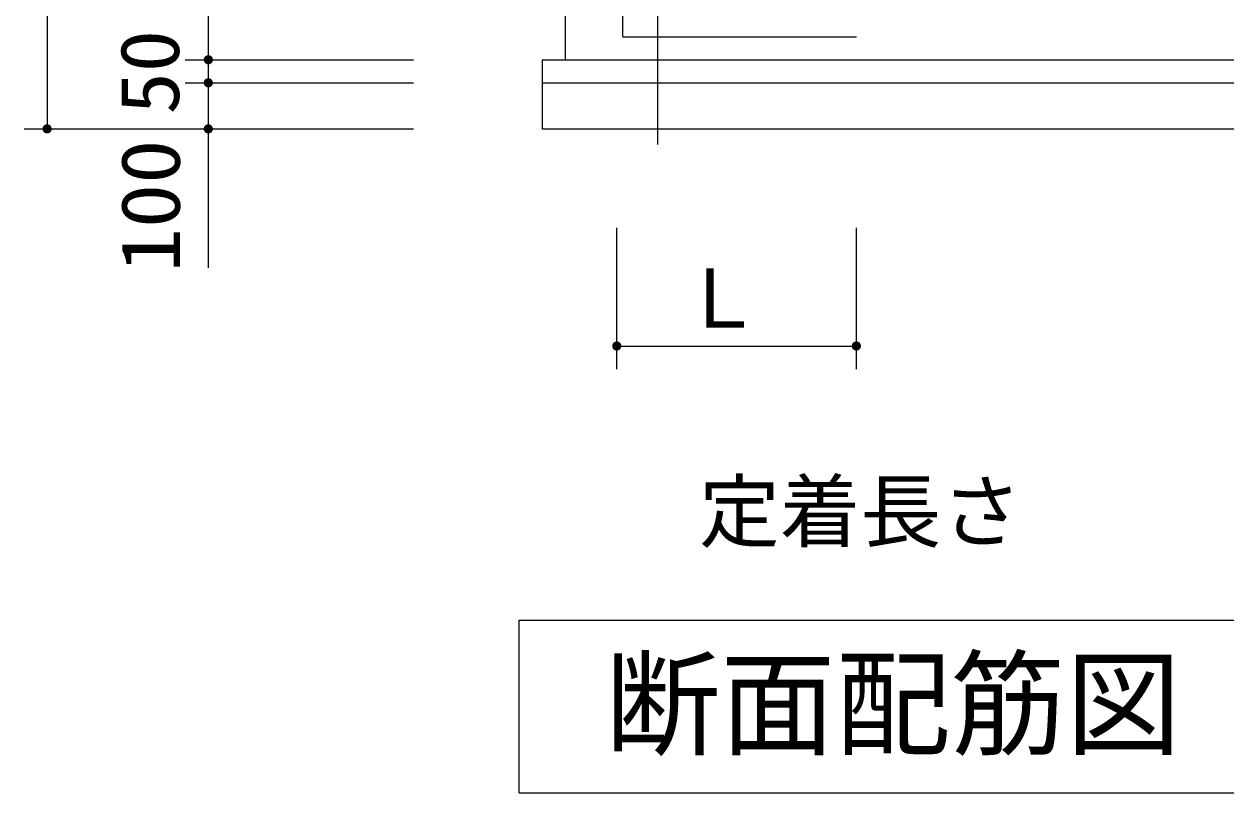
# Model space of a CAD drawing. Units: millimetres, scale not verified. Extents: x -14850 to 14850, y -10500 to 10500.
# Drawn here: x -1262 to 1347, y -1924 to -256 of the extents above; entities that cross this region are included whole.
import ezdxf
from ezdxf.enums import TextEntityAlignment as Align

# ---------------------------------------------------------------- set-up
doc = ezdxf.new("R2010")
doc.units = ezdxf.units.MM
doc.header["$LTSCALE"] = 50
doc.linetypes.add('CHAIN2', pattern=[12, 9, -1, 1, -1])
doc.layers.add('0-2_機器', color=5, linetype='Continuous', lineweight=25)
doc.styles.add('ＭＳ ゴシック', font='')
doc.styles.get('ＭＳ ゴシック').set_extended_font_data('MS Gothic')

msp = doc.modelspace()

# ---------------------------------------------------------------- linework, layer by layer
at = {"layer": '0-2_機器', "color": 2, "linetype": 'CHAIN2'}
msp.add_line((112.68, 2184.16), (112.68, -516.57), dxfattribs=at)
at = {"layer": '0-2_機器', "color": 2}
for p, q in [((-1211.91, 2147.02), (-1211.91, -482.98)), ((-861.91, -132.98), (-861.91, -332.98)), ((-87.32, -132.98), (-87.32, -332.98)), ((-911.91, -332.98), (-416.92, -332.98)), ((-861.91, -332.98), (-861.91, -382.98)), ((-137.32, -332.98), (2962.68, -332.98)), ((-137.32, -332.98), (-137.32, -482.98)), ((-911.91, -382.98), (-416.92, -382.98)), ((-861.91, -382.98), (-861.91, -482.98)), ((-137.32, -382.98), (2962.68, -382.98)), ((-1261.91, -482.98), (-861.91, -482.98)), ((-911.91, -482.98), (-416.92, -482.98)), ((-861.91, -482.98), (-861.91, -784.23)), ((-137.32, -482.98), (2962.68, -482.98)), ((24.63, -1004.1), (24.63, -697.51)), ((544.63, -1004.1), (544.63, -697.51)), ((24.63, -954.1), (544.63, -954.1))]:
    msp.add_line(p, q, dxfattribs=at)
at = {"layer": '0-2_機器', "color": 3}
for p, q in [((37.68, -282.98), (37.68, 2097.02)), ((37.68, -282.98), (544.63, -282.98)), ((-187.33, -1548.79), (3012.68, -1548.79)), ((-187.33, -1923.8), (-187.33, -1548.79)), ((-187.33, -1923.8), (3012.68, -1923.8))]:
    msp.add_line(p, q, dxfattribs=at)
at = {"layer": '0-2_機器'}
for points in [[(-871.89, -332.35), (-861.91, -332.98), (-871.91, -332.98)], [(-871.91, -332.98), (-870, -338.86), (-871.83, -334.24)], [(-871.91, -332.98), (-869.2, -339.83), (-870, -338.86)], [(-861.91, -332.98), (-869.2, -339.83), (-871.91, -332.98)], [(-871.73, -331.11), (-861.91, -332.98), (-871.89, -332.35)], [(-871.83, -334.24), (-870.67, -337.8), (-871.59, -335.47)], [(-871.83, -334.24), (-870, -338.86), (-870.67, -337.8)], [(-871.42, -329.89), (-861.91, -332.98), (-871.73, -331.11)], [(-871.59, -335.47), (-870.67, -337.8), (-871.21, -336.66)], [(-870.96, -328.72), (-861.91, -332.98), (-871.42, -329.89)], [(-870.35, -327.62), (-861.91, -332.98), (-870.96, -328.72)], [(-869.61, -326.61), (-861.91, -332.98), (-870.35, -327.62)], [(-868.75, -325.69), (-861.91, -332.98), (-869.61, -326.61)], [(-861.91, -332.98), (-868.28, -340.69), (-869.2, -339.83)], [(-867.79, -324.89), (-861.91, -332.98), (-868.75, -325.69)], [(-861.91, -332.98), (-867.27, -341.43), (-868.28, -340.69)], [(-866.73, -324.22), (-861.91, -332.98), (-867.79, -324.89)], [(-861.91, -332.98), (-866.17, -342.03), (-867.27, -341.43)], [(-865.59, -323.68), (-861.91, -332.98), (-866.73, -324.22)], [(-861.91, -332.98), (-865, -342.49), (-866.17, -342.03)], [(-864.4, -323.3), (-861.91, -332.98), (-865.59, -323.68)], [(-861.91, -332.98), (-863.78, -342.8), (-865, -342.49)], [(-864.4, -323.3), (-861.91, -322.98), (-861.91, -332.98)], [(-863.16, -323.06), (-861.91, -322.98), (-864.4, -323.3)], [(-861.91, -332.98), (-862.54, -342.96), (-863.78, -342.8)], [(-861.91, -332.98), (-861.91, -342.98), (-862.54, -342.96)], [(-861.91, -322.98), (-851.91, -332.98), (-861.91, -332.98)], [(-861.28, -323), (-851.91, -332.98), (-861.91, -322.98)], [(-861.91, -332.98), (-860.66, -342.9), (-861.91, -342.98)], [(-861.91, -332.98), (-859.42, -342.67), (-860.66, -342.9)], [(-861.91, -332.98), (-858.23, -342.28), (-859.42, -342.67)], [(-851.91, -332.98), (-858.23, -342.28), (-861.91, -332.98)], [(-860.04, -323.16), (-851.91, -332.98), (-861.28, -323)], [(-858.82, -323.47), (-851.91, -332.98), (-860.04, -323.16)], [(-857.65, -323.93), (-851.91, -332.98), (-858.82, -323.47)], [(-851.91, -332.98), (-857.09, -341.74), (-858.23, -342.28)], [(-856.55, -324.54), (-851.91, -332.98), (-857.65, -323.93)], [(-851.91, -332.98), (-856.03, -341.07), (-857.09, -341.74)], [(-855.53, -325.28), (-851.91, -332.98), (-856.55, -324.54)], [(-851.91, -332.98), (-855.06, -340.27), (-856.03, -341.07)], [(-854.62, -326.14), (-851.91, -332.98), (-855.53, -325.28)], [(-851.91, -332.98), (-854.2, -339.36), (-855.06, -340.27)], [(-853.82, -327.1), (-851.91, -332.98), (-854.62, -326.14)], [(-851.91, -332.98), (-853.47, -338.34), (-854.2, -339.36)], [(-853.82, -327.1), (-851.99, -331.73), (-851.91, -332.98)], [(-853.15, -328.16), (-851.99, -331.73), (-853.82, -327.1)], [(-851.91, -332.98), (-852.86, -337.24), (-853.47, -338.34)], [(-853.15, -328.16), (-852.22, -330.49), (-851.99, -331.73)], [(-852.61, -329.3), (-852.22, -330.49), (-853.15, -328.16)], [(-851.91, -332.98), (-852.4, -336.07), (-852.86, -337.24)], [(-851.91, -332.98), (-852.09, -334.86), (-852.4, -336.07)], [(-851.91, -332.98), (-851.93, -333.61), (-852.09, -334.86)], [(-871.89, -382.35), (-861.91, -382.98), (-871.91, -382.98)], [(-871.91, -382.98), (-869.2, -389.83), (-871.83, -384.23)], [(-871.91, -382.98), (-868.28, -390.69), (-869.2, -389.83)], [(-861.91, -382.98), (-868.28, -390.69), (-871.91, -382.98)], [(-871.73, -381.11), (-861.91, -382.98), (-871.89, -382.35)], [(-871.83, -384.23), (-870, -388.86), (-871.59, -385.47)], [(-871.83, -384.23), (-869.2, -389.83), (-870, -388.86)], [(-871.42, -379.89), (-861.91, -382.98), (-871.73, -381.11)], [(-871.59, -385.47), (-870.67, -387.8), (-871.21, -386.66)], [(-871.59, -385.47), (-870, -388.86), (-870.67, -387.8)], [(-870.96, -378.72), (-861.91, -382.98), (-871.42, -379.89)], [(-870.35, -377.62), (-861.91, -382.98), (-870.96, -378.72)], [(-869.61, -376.61), (-861.91, -382.98), (-870.35, -377.62)], [(-868.75, -375.69), (-861.91, -382.98), (-869.61, -376.61)], [(-867.79, -374.89), (-861.91, -382.98), (-868.75, -375.69)], [(-861.91, -382.98), (-867.27, -391.42), (-868.28, -390.69)], [(-866.73, -374.22), (-861.91, -382.98), (-867.79, -374.89)], [(-861.91, -382.98), (-866.17, -392.03), (-867.27, -391.42)], [(-865.59, -373.68), (-861.91, -382.98), (-866.73, -374.22)], [(-861.91, -382.98), (-865, -392.49), (-866.17, -392.03)], [(-865.59, -373.68), (-861.91, -372.98), (-861.91, -382.98)], [(-864.4, -373.3), (-861.91, -372.98), (-865.59, -373.68)], [(-861.91, -382.98), (-863.78, -392.8), (-865, -392.49)], [(-863.16, -373.06), (-861.91, -372.98), (-864.4, -373.3)], [(-861.91, -382.98), (-862.54, -392.96), (-863.78, -392.8)], [(-861.91, -382.98), (-861.91, -392.98), (-862.54, -392.96)], [(-861.91, -372.98), (-851.91, -382.98), (-861.91, -382.98)], [(-861.28, -373), (-851.91, -382.98), (-861.91, -372.98)], [(-861.91, -382.98), (-860.66, -392.9), (-861.91, -392.98)], [(-861.91, -382.98), (-859.42, -392.67), (-860.66, -392.9)], [(-861.91, -382.98), (-858.23, -392.28), (-859.42, -392.67)], [(-861.91, -382.98), (-857.09, -391.74), (-858.23, -392.28)], [(-851.91, -382.98), (-857.09, -391.74), (-861.91, -382.98)], [(-860.04, -373.16), (-851.91, -382.98), (-861.28, -373)], [(-858.82, -373.47), (-851.91, -382.98), (-860.04, -373.16)], [(-857.65, -373.93), (-851.91, -382.98), (-858.82, -373.47)], [(-856.55, -374.54), (-851.91, -382.98), (-857.65, -373.93)], [(-851.91, -382.98), (-856.03, -391.07), (-857.09, -391.74)], [(-855.53, -375.28), (-851.91, -382.98), (-856.55, -374.54)], [(-851.91, -382.98), (-855.06, -390.27), (-856.03, -391.07)], [(-854.62, -376.14), (-851.91, -382.98), (-855.53, -375.28)], [(-851.91, -382.98), (-854.2, -389.36), (-855.06, -390.27)], [(-854.62, -376.14), (-851.99, -381.73), (-851.91, -382.98)], [(-853.82, -377.1), (-851.99, -381.73), (-854.62, -376.14)], [(-851.91, -382.98), (-853.47, -388.34), (-854.2, -389.36)], [(-853.82, -377.1), (-852.22, -380.49), (-851.99, -381.73)], [(-853.15, -378.16), (-852.22, -380.49), (-853.82, -377.1)], [(-851.91, -382.98), (-852.86, -387.24), (-853.47, -388.34)], [(-853.15, -378.16), (-852.61, -379.3), (-852.22, -380.49)], [(-851.91, -382.98), (-852.4, -386.07), (-852.86, -387.24)], [(-851.91, -382.98), (-852.09, -384.86), (-852.4, -386.07)], [(-851.91, -382.98), (-851.93, -383.61), (-852.09, -384.86)], [(-1221.89, -482.35), (-1211.91, -482.98), (-1221.91, -482.98)], [(-1221.91, -482.98), (-1219.2, -489.83), (-1221.83, -484.23)], [(-1221.91, -482.98), (-1218.28, -490.69), (-1219.2, -489.83)], [(-1211.91, -482.98), (-1218.28, -490.69), (-1221.91, -482.98)], [(-1221.73, -481.11), (-1211.91, -482.98), (-1221.89, -482.35)], [(-1221.83, -484.23), (-1220, -488.86), (-1221.59, -485.47)], [(-1221.83, -484.23), (-1219.2, -489.83), (-1220, -488.86)], [(-1221.42, -479.89), (-1211.91, -482.98), (-1221.73, -481.11)], [(-1221.59, -485.47), (-1220.67, -487.8), (-1221.21, -486.66)], [(-1221.59, -485.47), (-1220, -488.86), (-1220.67, -487.8)], [(-1220.96, -478.72), (-1211.91, -482.98), (-1221.42, -479.89)], [(-1220.35, -477.62), (-1211.91, -482.98), (-1220.96, -478.72)], [(-1219.61, -476.61), (-1211.91, -482.98), (-1220.35, -477.62)], [(-1218.75, -475.69), (-1211.91, -482.98), (-1219.61, -476.61)], [(-1217.79, -474.89), (-1211.91, -482.98), (-1218.75, -475.69)], [(-1211.91, -482.98), (-1217.27, -491.42), (-1218.28, -490.69)], [(-1216.73, -474.22), (-1211.91, -482.98), (-1217.79, -474.89)], [(-1211.91, -482.98), (-1216.17, -492.03), (-1217.27, -491.42)], [(-1215.59, -473.68), (-1211.91, -482.98), (-1216.73, -474.22)], [(-1211.91, -482.98), (-1215, -492.49), (-1216.17, -492.03)], [(-1214.4, -473.3), (-1211.91, -482.98), (-1215.59, -473.68)], [(-1211.91, -482.98), (-1213.78, -492.8), (-1215, -492.49)], [(-1214.4, -473.3), (-1211.91, -472.98), (-1211.91, -482.98)], [(-1213.16, -473.06), (-1211.91, -472.98), (-1214.4, -473.3)], [(-1211.91, -482.98), (-1212.54, -492.96), (-1213.78, -492.8)], [(-1211.91, -482.98), (-1211.91, -492.98), (-1212.54, -492.96)], [(-1211.91, -472.98), (-1201.91, -482.98), (-1211.91, -482.98)], [(-1211.28, -473), (-1201.91, -482.98), (-1211.91, -472.98)], [(-1211.91, -482.98), (-1210.66, -492.9), (-1211.91, -492.98)], [(-1211.91, -482.98), (-1209.42, -492.67), (-1210.66, -492.9)], [(-1211.91, -482.98), (-1208.23, -492.28), (-1209.42, -492.67)], [(-1211.91, -482.98), (-1207.09, -491.74), (-1208.23, -492.28)], [(-1201.91, -482.98), (-1207.09, -491.74), (-1211.91, -482.98)], [(-1210.04, -473.16), (-1201.91, -482.98), (-1211.28, -473)], [(-1208.82, -473.47), (-1201.91, -482.98), (-1210.04, -473.16)], [(-1207.65, -473.93), (-1201.91, -482.98), (-1208.82, -473.47)], [(-1206.55, -474.54), (-1201.91, -482.98), (-1207.65, -473.93)], [(-1201.91, -482.98), (-1206.03, -491.07), (-1207.09, -491.74)], [(-1205.53, -475.28), (-1201.91, -482.98), (-1206.55, -474.54)], [(-1201.91, -482.98), (-1205.06, -490.27), (-1206.03, -491.07)], [(-1204.62, -476.14), (-1201.91, -482.98), (-1205.53, -475.28)], [(-1201.91, -482.98), (-1204.2, -489.36), (-1205.06, -490.27)], [(-1204.62, -476.14), (-1201.99, -481.73), (-1201.91, -482.98)], [(-1203.82, -477.1), (-1201.99, -481.73), (-1204.62, -476.14)], [(-1201.91, -482.98), (-1203.47, -488.34), (-1204.2, -489.36)], [(-1203.82, -477.1), (-1202.22, -480.49), (-1201.99, -481.73)], [(-1203.15, -478.16), (-1202.22, -480.49), (-1203.82, -477.1)], [(-1201.91, -482.98), (-1202.86, -487.24), (-1203.47, -488.34)], [(-1203.15, -478.16), (-1202.61, -479.3), (-1202.22, -480.49)], [(-1201.91, -482.98), (-1202.4, -486.07), (-1202.86, -487.24)], [(-1201.91, -482.98), (-1202.09, -484.86), (-1202.4, -486.07)], [(-1201.91, -482.98), (-1201.93, -483.61), (-1202.09, -484.86)], [(-871.89, -482.35), (-861.91, -482.98), (-871.91, -482.98)], [(-871.91, -482.98), (-867.27, -491.42), (-871.83, -484.23)], [(-871.91, -482.98), (-866.17, -492.03), (-867.27, -491.42)], [(-861.91, -482.98), (-866.17, -492.03), (-871.91, -482.98)], [(-871.73, -481.11), (-861.91, -482.98), (-871.89, -482.35)], [(-871.83, -484.23), (-868.28, -490.69), (-871.59, -485.47)], [(-871.83, -484.23), (-867.27, -491.42), (-868.28, -490.69)], [(-871.42, -479.89), (-861.91, -482.98), (-871.73, -481.11)], [(-871.59, -485.47), (-869.2, -489.83), (-871.21, -486.66)], [(-871.59, -485.47), (-868.28, -490.69), (-869.2, -489.83)], [(-870.96, -478.72), (-861.91, -482.98), (-871.42, -479.89)], [(-871.21, -486.66), (-870, -488.86), (-870.67, -487.8)], [(-871.21, -486.66), (-869.2, -489.83), (-870, -488.86)], [(-870.35, -477.62), (-861.91, -482.98), (-870.96, -478.72)], [(-869.61, -476.61), (-861.91, -482.98), (-870.35, -477.62)], [(-868.75, -475.69), (-861.91, -482.98), (-869.61, -476.61)], [(-867.79, -474.89), (-861.91, -482.98), (-868.75, -475.69)], [(-866.73, -474.22), (-861.91, -482.98), (-867.79, -474.89)], [(-866.73, -474.22), (-861.91, -472.98), (-861.91, -482.98)], [(-865.59, -473.68), (-861.91, -472.98), (-866.73, -474.22)], [(-861.91, -482.98), (-865, -492.49), (-866.17, -492.03)], [(-864.4, -473.3), (-861.91, -472.98), (-865.59, -473.68)], [(-861.91, -482.98), (-863.78, -492.8), (-865, -492.49)], [(-863.16, -473.06), (-861.91, -472.98), (-864.4, -473.3)], [(-861.91, -482.98), (-862.54, -492.96), (-863.78, -492.8)], [(-861.91, -482.98), (-861.91, -492.98), (-862.54, -492.96)], [(-861.91, -472.98), (-851.91, -482.98), (-861.91, -482.98)], [(-861.28, -473), (-851.91, -482.98), (-861.91, -472.98)], [(-861.91, -482.98), (-860.66, -492.9), (-861.91, -492.98)], [(-861.91, -482.98), (-859.42, -492.67), (-860.66, -492.9)], [(-861.91, -482.98), (-858.23, -492.28), (-859.42, -492.67)], [(-861.91, -482.98), (-857.09, -491.74), (-858.23, -492.28)], [(-861.91, -482.98), (-856.03, -491.07), (-857.09, -491.74)], [(-851.91, -482.98), (-856.03, -491.07), (-861.91, -482.98)], [(-860.04, -473.16), (-851.91, -482.98), (-861.28, -473)], [(-858.82, -473.47), (-851.91, -482.98), (-860.04, -473.16)], [(-857.65, -473.93), (-851.91, -482.98), (-858.82, -473.47)], [(-856.55, -474.54), (-851.91, -482.98), (-857.65, -473.93)], [(-856.55, -474.54), (-851.99, -481.73), (-851.91, -482.98)], [(-855.53, -475.28), (-851.99, -481.73), (-856.55, -474.54)], [(-851.91, -482.98), (-855.06, -490.27), (-856.03, -491.07)], [(-855.53, -475.28), (-852.22, -480.49), (-851.99, -481.73)], [(-854.62, -476.14), (-852.22, -480.49), (-855.53, -475.28)], [(-851.91, -482.98), (-854.2, -489.36), (-855.06, -490.27)], [(-854.62, -476.14), (-852.61, -479.3), (-852.22, -480.49)], [(-853.82, -477.1), (-852.61, -479.3), (-854.62, -476.14)], [(-851.91, -482.98), (-853.47, -488.34), (-854.2, -489.36)], [(-853.82, -477.1), (-853.15, -478.16), (-852.61, -479.3)], [(-851.91, -482.98), (-852.86, -487.24), (-853.47, -488.34)], [(-851.91, -482.98), (-852.4, -486.07), (-852.86, -487.24)], [(-851.91, -482.98), (-852.09, -484.86), (-852.4, -486.07)], [(-851.91, -482.98), (-851.93, -483.61), (-852.09, -484.86)], [(14.63, -954.1), (24.63, -944.1), (24.63, -954.1)], [(14.65, -953.47), (24.63, -944.1), (14.63, -954.1)], [(14.63, -954.1), (24.63, -954.1), (14.71, -955.35)], [(14.8, -952.22), (24.63, -944.1), (14.65, -953.47)], [(14.71, -955.35), (24.63, -954.1), (14.94, -956.58)], [(15.12, -951.01), (24.63, -944.1), (14.8, -952.22)], [(14.94, -956.58), (24.63, -954.1), (15.33, -957.78)], [(15.58, -949.84), (24.63, -944.1), (15.12, -951.01)], [(15.33, -957.78), (24.63, -954.1), (15.86, -958.91)], [(16.18, -948.74), (24.63, -944.1), (15.58, -949.84)], [(15.86, -958.91), (24.63, -954.1), (16.54, -959.97)], [(16.92, -947.72), (24.63, -944.1), (16.18, -948.74)], [(16.54, -959.97), (24.63, -954.1), (17.34, -960.94)], [(17.78, -946.81), (24.63, -944.1), (16.92, -947.72)], [(17.34, -960.94), (24.63, -954.1), (18.25, -961.8)], [(18.75, -946.01), (24.63, -944.1), (17.78, -946.81)], [(18.25, -961.8), (24.63, -954.1), (19.27, -962.54)], [(19.81, -945.33), (24.63, -944.1), (18.75, -946.01)], [(19.27, -962.54), (24.63, -954.1), (20.37, -963.14)], [(20.95, -944.8), (24.63, -944.1), (19.81, -945.33)], [(20.37, -963.14), (24.63, -954.1), (21.54, -963.61)], [(22.14, -944.41), (24.63, -944.1), (20.95, -944.8)], [(21.54, -963.61), (24.63, -954.1), (22.75, -963.92)], [(23.37, -944.17), (24.63, -944.1), (22.14, -944.41)], [(22.75, -963.92), (24.63, -954.1), (24, -964.08)], [(24, -964.08), (24.63, -954.1), (24.63, -964.1)], [(24.63, -944.1), (34.55, -952.84), (24.63, -954.1)], [(24.63, -944.1), (34.31, -951.61), (34.55, -952.84)], [(24.63, -944.1), (33.93, -950.41), (34.31, -951.61)], [(24.63, -944.1), (33.39, -949.28), (33.93, -950.41)], [(24.63, -944.1), (32.72, -948.22), (33.39, -949.28)], [(24.63, -944.1), (31.92, -947.25), (32.72, -948.22)], [(24.63, -944.1), (31, -946.39), (31.92, -947.25)], [(24.63, -944.1), (29.99, -945.65), (31, -946.39)], [(24.63, -944.1), (28.89, -945.05), (29.99, -945.65)], [(24.63, -944.1), (27.72, -944.58), (28.89, -945.05)], [(24.63, -944.1), (26.5, -944.27), (27.72, -944.58)], [(24.63, -944.1), (25.26, -944.12), (26.5, -944.27)], [(24.63, -954.1), (34.55, -952.84), (34.63, -954.1)], [(24.63, -954.1), (25.88, -964.02), (24.63, -964.1)], [(24.63, -954.1), (27.11, -963.78), (25.88, -964.02)], [(24.63, -954.1), (28.31, -963.39), (27.11, -963.78)], [(24.63, -954.1), (29.45, -962.86), (28.31, -963.39)], [(24.63, -954.1), (30.51, -962.19), (29.45, -962.86)], [(24.63, -954.1), (31.47, -961.38), (30.51, -962.19)], [(24.63, -954.1), (32.33, -960.47), (31.47, -961.38)], [(24.63, -954.1), (33.07, -959.45), (32.33, -960.47)], [(24.63, -954.1), (33.68, -958.35), (33.07, -959.45)], [(24.63, -954.1), (34.14, -957.19), (33.68, -958.35)], [(24.63, -954.1), (34.45, -955.97), (34.14, -957.19)], [(24.63, -954.1), (34.61, -954.72), (34.45, -955.97)], [(24.63, -954.1), (34.63, -954.1), (34.61, -954.72)], [(534.63, -954.1), (544.63, -944.1), (544.63, -954.1)], [(534.65, -953.47), (544.63, -944.1), (534.63, -954.1)], [(535.86, -958.91), (534.63, -954.1), (544.63, -954.1)], [(535.33, -957.78), (534.63, -954.1), (535.86, -958.91)], [(534.94, -956.58), (534.63, -954.1), (535.33, -957.78)], [(534.71, -955.35), (534.63, -954.1), (534.94, -956.58)], [(534.8, -952.22), (544.63, -944.1), (534.65, -953.47)], [(535.12, -951.01), (544.63, -944.1), (534.8, -952.22)], [(535.58, -949.84), (544.63, -944.1), (535.12, -951.01)], [(536.18, -948.74), (544.63, -944.1), (535.58, -949.84)], [(535.86, -958.91), (544.63, -954.1), (536.54, -959.97)], [(536.18, -948.74), (543.37, -944.17), (544.63, -944.1)], [(536.92, -947.72), (543.37, -944.17), (536.18, -948.74)], [(536.54, -959.97), (544.63, -954.1), (537.34, -960.94)], [(536.92, -947.72), (542.14, -944.41), (543.37, -944.17)], [(537.78, -946.81), (542.14, -944.41), (536.92, -947.72)], [(537.34, -960.94), (544.63, -954.1), (538.25, -961.8)], [(537.78, -946.81), (540.95, -944.8), (542.14, -944.41)], [(538.75, -946.01), (540.95, -944.8), (537.78, -946.81)], [(538.25, -961.8), (544.63, -954.1), (539.27, -962.54)], [(538.75, -946.01), (539.81, -945.33), (540.95, -944.8)], [(539.27, -962.54), (544.63, -954.1), (540.37, -963.14)], [(540.37, -963.14), (544.63, -954.1), (541.54, -963.61)], [(541.54, -963.61), (544.63, -954.1), (542.75, -963.92)], [(542.75, -963.92), (544.63, -954.1), (544, -964.08)], [(544, -964.08), (544.63, -954.1), (544.63, -964.1)], [(544.63, -944.1), (552.72, -948.22), (544.63, -954.1)], [(544.63, -944.1), (551.92, -947.25), (552.72, -948.22)], [(544.63, -944.1), (551, -946.39), (551.92, -947.25)], [(544.63, -944.1), (549.99, -945.65), (551, -946.39)], [(544.63, -944.1), (548.89, -945.05), (549.99, -945.65)], [(544.63, -944.1), (547.72, -944.58), (548.89, -945.05)], [(544.63, -944.1), (546.5, -944.27), (547.72, -944.58)], [(544.63, -944.1), (545.26, -944.12), (546.5, -944.27)], [(544.63, -954.1), (552.72, -948.22), (553.39, -949.28)], [(544.63, -954.1), (553.39, -949.28), (553.93, -950.41)], [(544.63, -954.1), (553.93, -950.41), (554.31, -951.61)], [(544.63, -954.1), (554.31, -951.61), (554.55, -952.84)], [(544.63, -954.1), (554.55, -952.84), (554.63, -954.1)], [(544.63, -954.1), (553.68, -958.35), (544.63, -964.1)], [(544.63, -954.1), (554.14, -957.19), (553.68, -958.35)], [(544.63, -954.1), (554.45, -955.97), (554.14, -957.19)], [(544.63, -954.1), (554.61, -954.72), (554.45, -955.97)], [(544.63, -954.1), (554.63, -954.1), (554.61, -954.72)], [(544.63, -964.1), (553.68, -958.35), (553.07, -959.45)], [(544.63, -964.1), (553.07, -959.45), (545.88, -964.02)], [(545.88, -964.02), (553.07, -959.45), (552.33, -960.47)], [(545.88, -964.02), (552.33, -960.47), (547.11, -963.78)], [(547.11, -963.78), (552.33, -960.47), (551.47, -961.38)], [(547.11, -963.78), (551.47, -961.38), (548.31, -963.39)], [(548.31, -963.39), (551.47, -961.38), (550.51, -962.19)], [(548.31, -963.39), (550.51, -962.19), (549.45, -962.86)]]:
    msp.add_solid(points, dxfattribs=at)

# ---------------------------------------------------------------- texts
at = {"layer": '0-2_機器', "color": 4, "style": 'ＭＳ ゴシック'}
for s, width, p in [('50', 1.05, (-886.91, -451.73)), ('100', 1.1, (-885.24, -794.3))]:
    msp.add_text(s, height=128.4, rotation=90, dxfattribs=dict(at, width=width)).set_placement(p, align=Align.BOTTOM_LEFT)
for s, height, p in [('Ｌ', 128.4, (165.5, -952.97)), ('定着長さ', 128.4, (203.29, -1415.66)), ('断面配筋図', 183.3, (-0.89, -1877.15))]:
    msp.add_text(s, height=height, dxfattribs=at).set_placement(p, align=Align.BOTTOM_LEFT)

doc.saveas('drawing.dxf')
